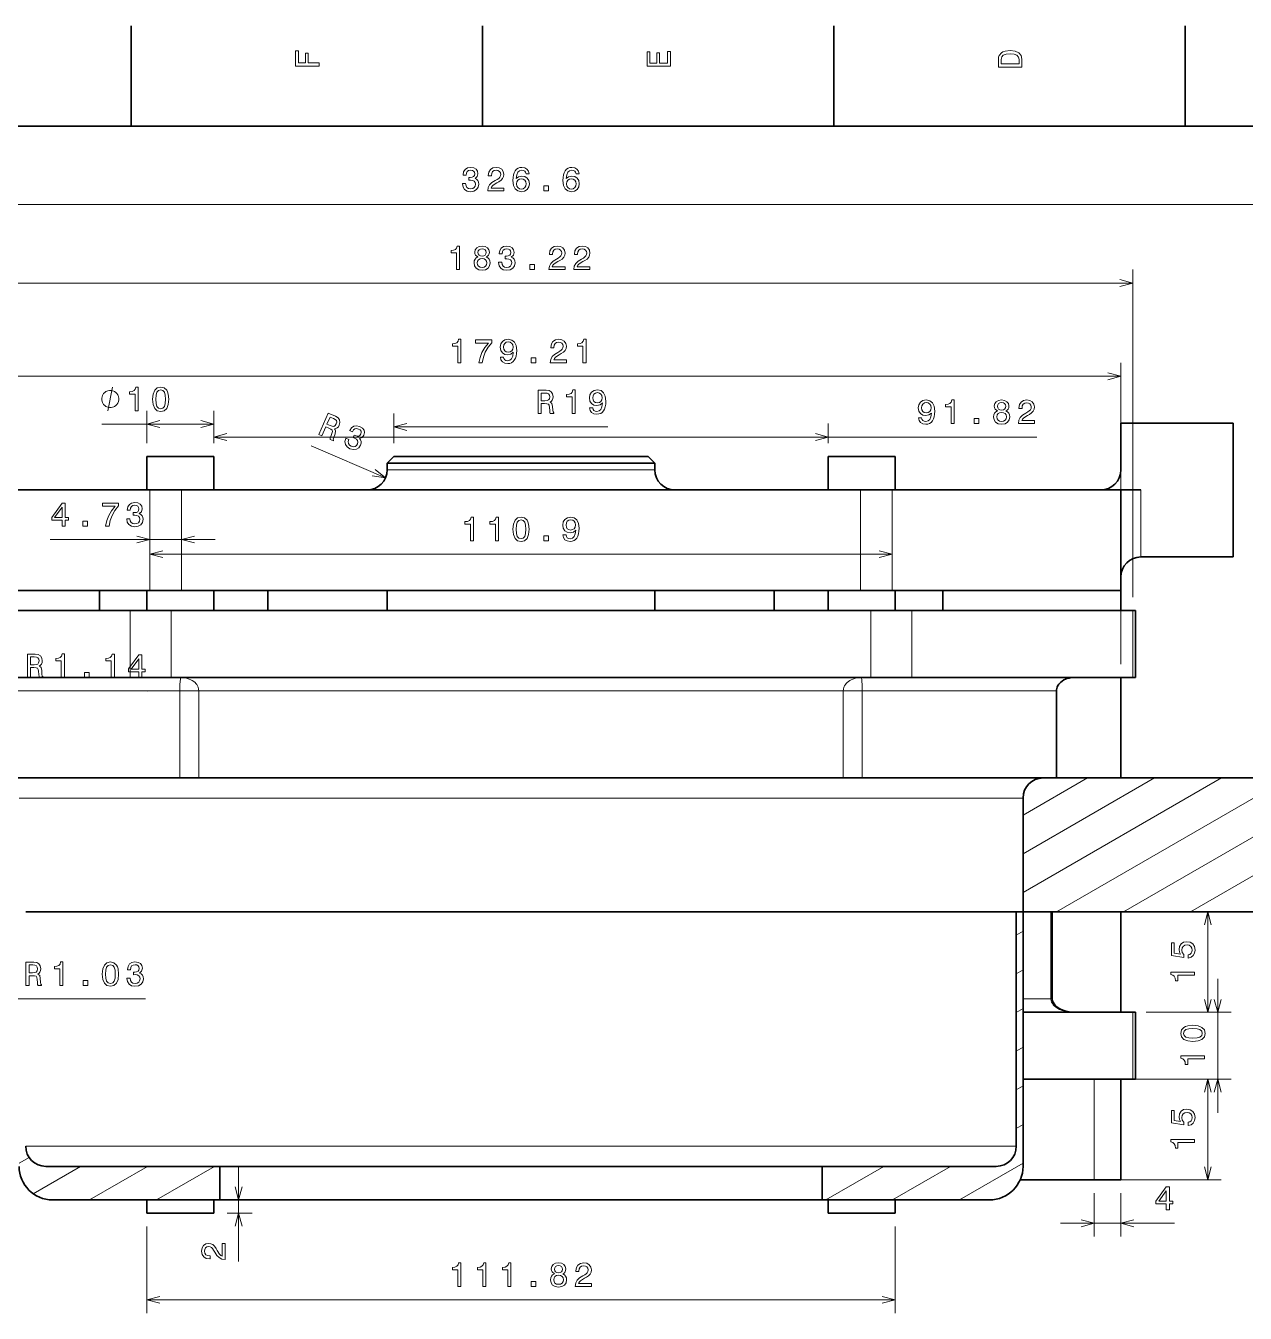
# Model space of a CAD drawing. Extents: x 0 to 841, y 0 to 594.
# Drawn here: x 509.8 to 692, y 396.7 to 589 of the extents above; entities that cross this region are included whole.
import ezdxf

# ---------------------------------------------------------------- set-up
doc = ezdxf.new("R2010")
doc.units = 0

msp = doc.modelspace()

# ---------------------------------------------------------------- linework, layer by layer
at = {"color": 7, "lineweight": 35, "ltscale": 0.375}
for p, q in [((525.5, 574), (525.5, 589)), ((578, 574), (578, 589)), ((630.5, 574), (630.5, 589)), ((683, 574), (683, 589)), ((673.37, 491.68), (673.37, 476.68)), ((673.37, 456.68), (673.37, 441.68)), ((673.37, 431.68), (673.37, 416.68))]:
    msp.add_line(p, q, dxfattribs=at)
at = {"color": 7, "lineweight": 35}
for p, q in [((821, 574), (20, 574)), ((603.76, 523.68), (563.76, 523.68)), ((602.76, 524.68), (564.76, 524.68)), ((494.15, 519.68), (528.31, 519.68)), ((634.47, 519.68), (533.04, 519.68)), ((673.37, 519.68), (639.21, 519.68)), ((494.15, 504.68), (528.31, 504.68)), ((634.47, 504.68), (533.04, 504.68)), ((673.37, 504.68), (639.21, 504.68)), ((525.37, 501.68), (492.36, 501.68)), ((636.03, 501.68), (531.49, 501.68)), ((642.15, 501.68), (675.16, 501.68)), ((525.37, 491.68), (492.36, 491.68)), ((636.03, 491.68), (531.49, 491.68)), ((642.15, 491.68), (675.16, 491.68)), ((661.76, 476.68), (505.76, 476.68)), ((661.76, 476.68), (725.39, 476.68)), ((509.76, 456.68), (657.76, 456.68)), ((657.76, 456.68), (657.76, 421.68)), ((658.76, 456.68), (725.39, 456.68)), ((658.76, 456.68), (658.76, 418.68)), ((538.76, 418.68), (512.76, 418.68)), ((628.76, 418.68), (538.76, 418.68)), ((654.76, 418.68), (628.76, 418.68)), ((538.76, 413.68), (513.76, 413.68)), ((538.76, 413.68), (628.76, 413.68)), ((653.76, 413.68), (628.76, 413.68))]:
    msp.add_line(p, q, dxfattribs=at)
at = {"color": 7, "lineweight": 13}
for p, q in [((420.46, 562.33), (747.06, 562.33)), ((675.16, 503.68), (675.16, 552.58)), ((491.94, 550.58), (675.16, 550.58)), ((673.37, 493.68), (673.37, 538.66)), ((494.15, 536.66), (673.37, 536.66)), ((564.76, 529.09), (596.74, 529.09)), ((537.85, 527.59), (660.82, 527.59)), ((603.76, 522.68), (563.76, 522.68)), ((513.4, 512.28), (538.04, 512.28)), ((528.31, 510.1), (639.21, 510.1)), ((503.46, 489.68), (527.88, 489.65)), ((532.78, 489.68), (504.6, 489.68)), ((631.91, 489.68), (535.61, 489.68)), ((634.74, 489.68), (663.76, 489.68)), ((658.76, 459.56), (688.4, 476.68)), ((658.76, 465.34), (678.4, 476.68)), ((663.76, 456.68), (698.4, 476.68)), ((673.76, 456.68), (708.4, 476.68)), ((683.76, 456.68), (718.4, 476.68)), ((658.76, 473.68), (508.76, 473.68)), ((687.86, 426.68), (687.86, 446.68)), ((509.76, 421.68), (657.76, 421.68)), ((527.85, 398.75), (639.67, 398.75))]:
    msp.add_line(p, q, dxfattribs=at)
at = {"color": 7, "lineweight": 13, "ltscale": 0.120837}
for p, q in [((527.85, 526.68), (527.85, 531.51)), ((537.85, 526.68), (537.85, 531.51))]:
    msp.add_line(p, q, dxfattribs=at)
at = {"color": 7, "lineweight": 13, "ltscale": 0.110446}
msp.add_line((564.76, 526.68), (564.76, 531.09), dxfattribs=at)
at = {"color": 7, "lineweight": 13, "ltscale": 0.418539}
msp.add_line((521.11, 529.51), (537.85, 529.51), dxfattribs=at)
at = {"color": 7, "lineweight": 13, "ltscale": 0.072989}
for p, q in [((537.85, 526.68), (537.85, 529.59)), ((629.67, 526.68), (629.67, 529.59))]:
    msp.add_line(p, q, dxfattribs=at)
at = {"color": 7, "lineweight": 35, "ltscale": 0.420053}
msp.add_line((690.17, 529.68), (673.37, 529.68), dxfattribs=at)
at = {"color": 7, "lineweight": 35, "ltscale": 0.175}
msp.add_line((673.37, 522.68), (673.37, 529.68), dxfattribs=at)
at = {"color": 7, "lineweight": 35, "ltscale": 0.499999}
msp.add_line((690.17, 509.68), (690.17, 529.68), dxfattribs=at)
at = {"color": 7, "lineweight": 13, "ltscale": 0.301801}
msp.add_line((563.52, 521.49), (552.42, 526.25), dxfattribs=at)
at = {"color": 7, "lineweight": 35, "ltscale": 0.125}
for p, q in [((527.85, 519.68), (527.85, 524.68)), ((537.85, 519.68), (537.85, 524.68)), ((629.67, 519.68), (629.67, 524.68)), ((639.67, 519.68), (639.67, 524.68)), ((538.76, 413.68), (538.76, 418.68)), ((628.76, 413.68), (628.76, 418.68))]:
    msp.add_line(p, q, dxfattribs=at)
at = {"color": 7, "lineweight": 35, "ltscale": 0.25}
for p, q in [((537.85, 524.68), (527.85, 524.68)), ((639.67, 524.68), (629.67, 524.68)), ((675.58, 501.68), (675.58, 491.68)), ((675.58, 431.68), (675.58, 441.68)), ((537.85, 411.68), (527.85, 411.68)), ((639.67, 411.68), (629.67, 411.68))]:
    msp.add_line(p, q, dxfattribs=at)
at = {"color": 7, "lineweight": 35, "ltscale": 0.035355}
for p, q in [((564.76, 524.68), (563.76, 523.68)), ((602.76, 524.68), (603.76, 523.68))]:
    msp.add_line(p, q, dxfattribs=at)
at = {"color": 7, "lineweight": 35, "ltscale": 0.025}
for p, q in [((563.76, 523.68), (563.76, 522.68)), ((603.76, 523.68), (603.76, 522.68)), ((657.76, 456.68), (658.76, 456.68))]:
    msp.add_line(p, q, dxfattribs=at)
at = {"color": 7, "lineweight": 35, "ltscale": 0.118333}
for p, q in [((533.04, 519.68), (528.31, 519.68)), ((639.21, 519.68), (634.47, 519.68)), ((533.04, 504.68), (528.31, 504.68)), ((639.21, 504.68), (634.47, 504.68))]:
    msp.add_line(p, q, dxfattribs=at)
at = {"color": 7, "lineweight": 13, "ltscale": 0.374999}
for p, q in [((528.31, 519.68), (528.31, 504.68)), ((533.04, 519.68), (533.04, 504.68)), ((634.47, 519.68), (634.47, 504.68)), ((639.21, 519.68), (639.21, 504.68))]:
    msp.add_line(p, q, dxfattribs=at)
at = {"color": 7, "lineweight": 35, "ltscale": 0.374999}
msp.add_line((673.37, 504.68), (673.37, 519.68), dxfattribs=at)
at = {"color": 7, "lineweight": 35, "ltscale": 0.075}
for p, q in [((676.37, 519.68), (673.37, 519.68)), ((520.76, 504.68), (520.76, 501.68)), ((527.85, 501.68), (527.85, 504.68)), ((537.85, 501.68), (537.85, 504.68)), ((545.94, 504.68), (545.94, 501.68)), ((563.76, 504.68), (563.76, 501.68)), ((603.76, 504.68), (603.76, 501.68)), ((621.58, 504.68), (621.58, 501.68)), ((629.67, 501.68), (629.67, 504.68)), ((639.67, 501.68), (639.67, 504.68)), ((646.76, 504.68), (646.76, 501.68)), ((673.37, 504.68), (673.37, 501.68))]:
    msp.add_line(p, q, dxfattribs=at)
at = {"color": 7, "lineweight": 13, "ltscale": 0.249999}
msp.add_line((676.37, 509.68), (676.37, 519.68), dxfattribs=at)
at = {"color": 7, "lineweight": 35, "ltscale": 0.345053}
msp.add_line((690.17, 509.68), (676.37, 509.68), dxfattribs=at)
at = {"color": 7, "lineweight": 35, "ltscale": 0.152977}
for p, q in [((531.49, 501.68), (525.37, 501.68)), ((642.15, 501.68), (636.03, 501.68)), ((531.49, 491.68), (525.37, 491.68)), ((642.15, 491.68), (636.03, 491.68))]:
    msp.add_line(p, q, dxfattribs=at)
at = {"color": 7, "lineweight": 13, "ltscale": 0.25}
for p, q in [((525.37, 501.68), (525.37, 491.68)), ((531.49, 501.68), (531.49, 491.68)), ((636.03, 491.68), (636.03, 501.68)), ((642.15, 491.68), (642.15, 501.68)), ((675.16, 501.68), (675.16, 491.68)), ((675.16, 431.68), (675.16, 441.68))]:
    msp.add_line(p, q, dxfattribs=at)
at = {"color": 7, "lineweight": 35, "ltscale": 0.010509}
for p, q in [((675.58, 501.68), (675.16, 501.68)), ((675.58, 491.68), (675.16, 491.68)), ((675.58, 441.68), (675.16, 441.68)), ((675.58, 431.68), (675.16, 431.68))]:
    msp.add_line(p, q, dxfattribs=at)
at = {"color": 7, "lineweight": 13, "ltscale": 0.070775}
for p, q in [((532.78, 489.68), (535.61, 489.68)), ((631.91, 489.68), (634.74, 489.68))]:
    msp.add_line(p, q, dxfattribs=at)
at = {"color": 7, "lineweight": 13, "ltscale": 0.325}
for p, q in [((532.78, 489.68), (532.78, 476.68)), ((535.61, 489.68), (535.61, 476.68)), ((631.91, 476.68), (631.91, 489.68)), ((634.74, 476.68), (634.74, 489.68)), ((662.92, 443.68), (662.92, 456.68))]:
    msp.add_line(p, q, dxfattribs=at)
at = {"color": 7, "lineweight": 35, "ltscale": 0.325}
for p, q in [((663.76, 476.68), (663.76, 489.68)), ((663.13, 443.68), (663.13, 456.68))]:
    msp.add_line(p, q, dxfattribs=at)
at = {"color": 7, "lineweight": 35, "ltscale": 0.066162}
msp.add_line((528.8, 476.68), (526.16, 476.68), dxfattribs=at)
at = {"color": 7, "lineweight": 35, "ltscale": 0.142258}
msp.add_line((549.8, 476.68), (544.11, 476.68), dxfattribs=at)
at = {"color": 7, "lineweight": 35, "ltscale": 0.144252}
msp.add_line((620.58, 476.68), (614.81, 476.68), dxfattribs=at)
at = {"color": 7, "lineweight": 13, "ltscale": 0.278312}
msp.add_line((658.76, 471.11), (668.4, 476.68), dxfattribs=at)
at = {"color": 7, "lineweight": 35, "ltscale": 0.425}
msp.add_line((658.76, 456.68), (658.76, 473.68), dxfattribs=at)
at = {"color": 7, "lineweight": 13, "ltscale": 0.375}
for p, q in [((686.37, 441.68), (686.37, 456.68)), ((669.37, 431.68), (669.37, 416.68)), ((686.37, 416.68), (686.37, 431.68))]:
    msp.add_line(p, q, dxfattribs=at)
at = {"color": 7, "lineweight": 13, "ltscale": 0.028868}
for p, q in [((657.76, 453.21), (658.76, 453.79)), ((657.76, 447.44), (658.76, 448.01)), ((657.76, 441.66), (658.76, 442.24)), ((657.76, 435.89), (658.76, 436.47))]:
    msp.add_line(p, q, dxfattribs=at)
at = {"color": 8, "lineweight": 13}
msp.add_line((503.36, 443.68), (527.67, 443.68), dxfattribs=at)
at = {"color": 7, "lineweight": 13, "ltscale": 0.103926}
msp.add_line((658.76, 443.68), (662.92, 443.68), dxfattribs=at)
at = {"color": 7, "lineweight": 13, "ltscale": 0.005255}
msp.add_line((663.13, 443.68), (662.92, 443.68), dxfattribs=at)
at = {"color": 7, "lineweight": 35, "ltscale": 0.410014}
msp.add_line((658.76, 441.68), (675.16, 441.68), dxfattribs=at)
at = {"color": 7, "lineweight": 13, "ltscale": 0.280164}
msp.add_line((677.16, 441.68), (688.37, 441.68), dxfattribs=at)
at = {"color": 7, "lineweight": 13, "ltscale": 0.317403}
msp.add_line((677.16, 441.68), (689.86, 441.68), dxfattribs=at)
at = {"color": 7, "lineweight": 13, "ltscale": 0.028867}
for p, q in [((657.76, 430.12), (658.76, 430.69)), ((657.76, 424.34), (658.76, 424.92))]:
    msp.add_line(p, q, dxfattribs=at)
at = {"color": 7, "lineweight": 35, "ltscale": 0.265181}
msp.add_line((669.37, 431.68), (658.76, 431.68), dxfattribs=at)
at = {"color": 7, "lineweight": 35, "ltscale": 0.1}
for p, q in [((673.37, 431.68), (669.37, 431.68)), ((669.37, 416.68), (673.37, 416.68))]:
    msp.add_line(p, q, dxfattribs=at)
at = {"color": 7, "lineweight": 13, "ltscale": 0.462236}
msp.add_line((671.37, 431.68), (689.86, 431.68), dxfattribs=at)
at = {"color": 7, "lineweight": 13, "ltscale": 0.424997}
for p, q in [((671.37, 431.68), (688.37, 431.68)), ((671.37, 416.68), (688.37, 416.68))]:
    msp.add_line(p, q, dxfattribs=at)
at = {"color": 7, "lineweight": 35, "ltscale": 0.044833}
msp.add_line((673.37, 431.68), (675.16, 431.68), dxfattribs=at)
at = {"color": 7, "lineweight": 13, "ltscale": 0.043354}
msp.add_line((508.76, 419.15), (510.26, 420.01), dxfattribs=at)
at = {"color": 7, "lineweight": 13, "ltscale": 0.273612}
msp.add_line((649.28, 413.68), (658.76, 419.15), dxfattribs=at)
at = {"color": 7, "lineweight": 13, "ltscale": 0.20406}
msp.add_line((510.87, 414.59), (517.94, 418.68), dxfattribs=at)
at = {"color": 7, "lineweight": 13, "ltscale": 0.250001}
for p, q in [((519.28, 413.68), (527.94, 418.68)), ((529.28, 413.68), (537.94, 418.68)), ((629.28, 413.68), (637.94, 418.68)), ((639.28, 413.68), (647.94, 418.68))]:
    msp.add_line(p, q, dxfattribs=at)
at = {"color": 7, "lineweight": 13, "ltscale": 0.354726}
msp.add_line((541.57, 404.49), (541.57, 418.68), dxfattribs=at)
at = {"color": 7, "lineweight": 35, "ltscale": 0.275616}
msp.add_line((669.37, 416.68), (658.34, 416.68), dxfattribs=at)
at = {"color": 7, "lineweight": 35, "ltscale": 0.049998}
for p, q in [((527.85, 411.68), (527.85, 413.68)), ((537.85, 411.68), (537.85, 413.68)), ((629.67, 411.68), (629.67, 413.68)), ((639.67, 411.68), (639.67, 413.68))]:
    msp.add_line(p, q, dxfattribs=at)
at = {"color": 7, "lineweight": 13, "ltscale": 0.162089}
for p, q in [((669.37, 414.68), (669.37, 408.19)), ((673.37, 414.68), (673.37, 408.19))]:
    msp.add_line(p, q, dxfattribs=at)
at = {"color": 7, "lineweight": 13, "ltscale": 0.092934}
msp.add_line((539.85, 411.68), (543.57, 411.68), dxfattribs=at)
at = {"color": 7, "lineweight": 13, "ltscale": 0.323232}
for p, q in [((527.85, 409.68), (527.85, 396.75)), ((639.67, 409.68), (639.67, 396.75))]:
    msp.add_line(p, q, dxfattribs=at)
at = {"color": 7, "lineweight": 13, "ltscale": 0.4259}
msp.add_line((664.37, 410.19), (681.4, 410.19), dxfattribs=at)
at = {"color": 7, "lineweight": 13}
for points in [[(553.58, 582.97), (553.58, 583.44), (551.97, 583.44), (551.97, 584.91), (551.56, 584.91), (551.56, 583.44), (550.51, 583.44), (550.51, 585.25), (550.08, 585.25), (550.08, 582.97)], [(606.08, 582.94), (606.08, 585.16), (605.66, 585.16), (605.66, 583.4), (604.47, 583.4), (604.47, 584.97), (604.06, 584.97), (604.06, 583.4), (603.01, 583.4), (603.01, 585.12), (602.58, 585.12), (602.58, 582.94)], [(655.08, 583.99), (655.08, 582.83), (658.58, 582.83), (658.58, 583.99), (658.47, 584.54), (658.13, 584.95), (657.58, 585.21), (656.83, 585.3), (656.07, 585.22), (655.76, 585.11), (655.52, 584.97), (655.19, 584.56), (655.11, 584.3)], [(655.5, 583.96), (655.58, 584.34), (655.81, 584.61), (656.22, 584.76), (656.83, 584.81), (657.42, 584.76), (657.84, 584.6), (658.08, 584.33), (658.16, 583.96), (658.16, 583.3), (655.5, 583.3)], [(575.02, 565.43), (575.02, 565.39), (575.1, 564.91), (575.33, 564.54), (575.71, 564.31), (576.2, 564.22), (576.73, 564.31), (577.12, 564.53), (577.37, 564.89), (577.46, 565.34), (577.42, 565.64), (577.31, 565.88), (577.13, 566.07), (576.89, 566.2), (577.22, 566.47), (577.33, 566.91), (577.26, 567.3), (577.04, 567.6), (576.69, 567.79), (576.2, 567.85), (575.75, 567.77), (575.4, 567.55), (575.17, 567.2), (575.1, 566.73), (575.1, 566.69), (575.55, 566.69), (575.59, 567.01), (575.72, 567.25), (575.93, 567.39), (576.23, 567.44), (576.49, 567.4), (576.68, 567.29), (576.8, 567.12), (576.84, 566.89), (576.8, 566.64), (576.68, 566.47), (576.46, 566.37), (576.18, 566.34), (575.98, 566.35), (575.98, 565.95), (576.23, 565.96), (576.54, 565.91), (576.78, 565.79), (576.92, 565.6), (576.97, 565.34), (576.92, 565.05), (576.77, 564.83), (576.54, 564.69), (576.23, 564.65), (575.91, 564.7), (575.68, 564.85), (575.54, 565.09), (575.48, 565.43)], [(578.79, 564.33), (581.2, 564.33), (581.2, 564.76), (579.3, 564.76), (579.4, 565), (579.58, 565.19), (580.14, 565.55), (580.44, 565.7), (580.77, 565.92), (581.01, 566.17), (581.15, 566.47), (581.2, 566.81), (581.11, 567.23), (580.88, 567.56), (580.51, 567.78), (580.04, 567.85), (579.56, 567.77), (579.19, 567.53), (578.95, 567.15), (578.87, 566.65), (578.87, 566.58), (579.33, 566.58), (579.33, 566.62), (579.38, 566.96), (579.51, 567.22), (579.73, 567.38), (580.02, 567.43), (580.31, 567.38), (580.53, 567.26), (580.67, 567.06), (580.72, 566.81), (580.68, 566.58), (580.59, 566.38), (580.43, 566.21), (580.2, 566.06), (579.91, 565.9), (579.41, 565.59), (579.07, 565.25), (578.86, 564.85), (578.79, 564.34)], [(584.97, 566.88), (584.87, 567.29), (584.65, 567.59), (584.31, 567.79), (583.87, 567.85), (583.57, 567.82), (583.31, 567.72), (583.08, 567.56), (582.89, 567.34), (582.74, 567.06), (582.63, 566.73), (582.56, 566.33), (582.54, 565.88), (582.62, 565.16), (582.87, 564.64), (583.27, 564.33), (583.81, 564.22), (584.3, 564.32), (584.67, 564.55), (584.91, 564.93), (585, 565.4), (584.91, 565.88), (584.68, 566.25), (584.32, 566.48), (583.88, 566.56), (583.4, 566.46), (583.04, 566.17), (583.12, 566.73), (583.28, 567.12), (583.53, 567.36), (583.87, 567.44), (584.12, 567.4), (584.31, 567.3), (584.44, 567.12), (584.51, 566.88)], [(592.44, 566.88), (592.35, 567.29), (592.12, 567.59), (591.78, 567.79), (591.34, 567.85), (591.04, 567.82), (590.78, 567.72), (590.56, 567.56), (590.36, 567.34), (590.21, 567.06), (590.1, 566.73), (590.03, 566.33), (590.01, 565.88), (590.09, 565.16), (590.34, 564.64), (590.74, 564.33), (591.28, 564.22), (591.77, 564.32), (592.14, 564.55), (592.39, 564.93), (592.47, 565.4), (592.39, 565.88), (592.15, 566.25), (591.8, 566.48), (591.35, 566.56), (590.87, 566.46), (590.52, 566.17), (590.59, 566.73), (590.75, 567.12), (591, 567.36), (591.34, 567.44), (591.59, 567.4), (591.79, 567.3), (591.91, 567.12), (591.98, 566.88)], [(584.51, 565.39), (584.46, 565.08), (584.31, 564.84), (584.09, 564.67), (583.8, 564.62), (583.51, 564.67), (583.28, 564.83), (583.13, 565.07), (583.09, 565.39), (583.14, 565.7), (583.28, 565.94), (583.51, 566.09), (583.82, 566.15), (584.1, 566.09), (584.31, 565.94), (584.46, 565.71)], [(591.98, 565.39), (591.93, 565.08), (591.79, 564.84), (591.56, 564.67), (591.28, 564.62), (590.98, 564.67), (590.75, 564.83), (590.61, 565.07), (590.56, 565.39), (590.61, 565.7), (590.75, 565.94), (590.98, 566.09), (591.3, 566.15), (591.57, 566.09), (591.79, 565.94), (591.93, 565.71)], [(587.15, 564.33), (587.84, 564.33), (587.84, 565.08), (587.15, 565.08)], [(574.12, 552.58), (574.58, 552.58), (574.58, 556.1), (574.23, 556.1), (574.14, 555.8), (573.96, 555.59), (573.68, 555.47), (573.3, 555.43), (573.3, 555.07), (574.12, 555.07)], [(577.32, 554.47), (577.06, 554.32), (576.89, 554.13), (576.78, 553.88), (576.74, 553.58), (576.82, 553.13), (577.05, 552.79), (577.43, 552.56), (577.95, 552.48), (578.45, 552.56), (578.83, 552.79), (579.06, 553.13), (579.15, 553.58), (579.11, 553.88), (579, 554.13), (578.82, 554.32), (578.57, 554.47), (578.77, 554.59), (578.91, 554.75), (579, 554.96), (579.03, 555.2), (578.95, 555.56), (578.74, 555.85), (578.39, 556.03), (577.95, 556.1), (577.49, 556.03), (577.15, 555.85), (576.93, 555.56), (576.86, 555.2), (576.88, 554.96), (576.97, 554.75)], [(577.33, 555.16), (577.38, 555.38), (577.5, 555.56), (577.69, 555.66), (577.95, 555.7), (578.2, 555.66), (578.39, 555.56), (578.51, 555.38), (578.56, 555.16), (578.51, 554.93), (578.39, 554.76), (578.2, 554.64), (577.95, 554.61), (577.69, 554.65), (577.5, 554.76), (577.38, 554.93)], [(580.41, 553.68), (580.41, 553.64), (580.49, 553.16), (580.73, 552.8), (581.1, 552.56), (581.6, 552.48), (582.12, 552.56), (582.51, 552.79), (582.77, 553.14), (582.86, 553.59), (582.82, 553.89), (582.71, 554.13), (582.52, 554.32), (582.28, 554.46), (582.61, 554.73), (582.73, 555.16), (582.65, 555.56), (582.43, 555.85), (582.08, 556.04), (581.6, 556.1), (581.14, 556.02), (580.79, 555.8), (580.57, 555.45), (580.49, 554.98), (580.49, 554.95), (580.94, 554.95), (580.98, 555.27), (581.11, 555.5), (581.32, 555.64), (581.62, 555.69), (581.88, 555.65), (582.07, 555.55), (582.19, 555.37), (582.24, 555.14), (582.19, 554.89), (582.07, 554.73), (581.86, 554.63), (581.57, 554.6), (581.37, 554.6), (581.37, 554.2), (581.62, 554.21), (581.94, 554.17), (582.18, 554.05), (582.32, 553.85), (582.37, 553.59), (582.31, 553.3), (582.17, 553.08), (581.93, 552.95), (581.63, 552.9), (581.31, 552.95), (581.08, 553.1), (580.93, 553.35), (580.87, 553.68)], [(587.92, 552.58), (590.33, 552.58), (590.33, 553.01), (588.43, 553.01), (588.53, 553.25), (588.71, 553.45), (589.27, 553.81), (589.57, 553.96), (589.9, 554.17), (590.14, 554.43), (590.28, 554.72), (590.33, 555.06), (590.24, 555.48), (590.01, 555.82), (589.64, 556.03), (589.17, 556.1), (588.69, 556.02), (588.32, 555.78), (588.08, 555.4), (588, 554.9), (588, 554.83), (588.46, 554.83), (588.46, 554.87), (588.51, 555.22), (588.64, 555.47), (588.86, 555.63), (589.15, 555.69), (589.44, 555.64), (589.66, 555.51), (589.8, 555.31), (589.85, 555.07), (589.81, 554.83), (589.72, 554.64), (589.56, 554.47), (589.33, 554.31), (589.04, 554.15), (588.54, 553.84), (588.2, 553.51), (587.99, 553.1), (587.92, 552.59)], [(591.66, 552.58), (594.06, 552.58), (594.06, 553.01), (592.16, 553.01), (592.27, 553.25), (592.45, 553.45), (593.01, 553.81), (593.31, 553.96), (593.64, 554.17), (593.88, 554.43), (594.01, 554.72), (594.06, 555.06), (593.98, 555.48), (593.74, 555.82), (593.38, 556.03), (592.91, 556.1), (592.43, 556.02), (592.06, 555.78), (591.82, 555.4), (591.74, 554.9), (591.74, 554.83), (592.2, 554.83), (592.2, 554.87), (592.24, 555.22), (592.38, 555.47), (592.6, 555.63), (592.88, 555.69), (593.18, 555.64), (593.39, 555.51), (593.53, 555.31), (593.59, 555.07), (593.55, 554.83), (593.45, 554.64), (593.29, 554.47), (593.07, 554.31), (592.77, 554.15), (592.28, 553.84), (591.93, 553.51), (591.72, 553.1), (591.66, 552.59)], [(577.22, 553.59), (577.27, 553.86), (577.42, 554.06), (577.64, 554.19), (577.95, 554.24), (578.24, 554.19), (578.47, 554.06), (578.62, 553.86), (578.67, 553.59), (578.62, 553.31), (578.47, 553.09), (578.24, 552.95), (577.95, 552.9), (577.64, 552.95), (577.42, 553.09), (577.27, 553.31)], [(585.07, 552.58), (585.77, 552.58), (585.77, 553.33), (585.07, 553.33)], [(574.33, 538.66), (574.79, 538.66), (574.79, 542.18), (574.44, 542.18), (574.35, 541.88), (574.17, 541.67), (573.89, 541.55), (573.51, 541.51), (573.51, 541.15), (574.33, 541.15)], [(580.68, 539.53), (580.76, 539.13), (580.97, 538.82), (581.32, 538.63), (581.77, 538.56), (582.07, 538.59), (582.34, 538.68), (582.56, 538.84), (582.75, 539.06), (582.91, 539.34), (583.02, 539.68), (583.08, 540.08), (583.11, 540.53), (583.02, 541.24), (582.77, 541.76), (582.38, 542.07), (581.84, 542.18), (581.35, 542.09), (580.97, 541.85), (580.73, 541.48), (580.65, 541.01), (580.73, 540.52), (580.97, 540.16), (581.32, 539.92), (581.77, 539.85), (582.24, 539.94), (582.6, 540.24), (582.52, 539.68), (582.36, 539.28), (582.11, 539.04), (581.78, 538.97), (581.51, 539), (581.32, 539.11), (581.2, 539.29), (581.15, 539.53)], [(588.13, 538.66), (590.54, 538.66), (590.54, 539.09), (588.64, 539.09), (588.74, 539.33), (588.92, 539.53), (589.48, 539.88), (589.78, 540.04), (590.11, 540.25), (590.35, 540.5), (590.49, 540.8), (590.54, 541.14), (590.45, 541.56), (590.22, 541.9), (589.85, 542.11), (589.38, 542.18), (588.9, 542.1), (588.53, 541.86), (588.29, 541.48), (588.21, 540.98), (588.21, 540.91), (588.67, 540.91), (588.67, 540.95), (588.72, 541.3), (588.85, 541.55), (589.07, 541.71), (589.36, 541.77), (589.65, 541.71), (589.87, 541.59), (590.01, 541.39), (590.06, 541.14), (590.02, 540.91), (589.93, 540.72), (589.77, 540.54), (589.54, 540.39), (589.25, 540.23), (588.75, 539.92), (588.41, 539.59), (588.2, 539.18), (588.13, 538.67)], [(593.01, 538.66), (593.47, 538.66), (593.47, 542.18), (593.12, 542.18), (593.03, 541.88), (592.85, 541.67), (592.57, 541.55), (592.19, 541.51), (592.19, 541.15), (593.01, 541.15)], [(577.45, 538.66), (577.96, 538.66), (578.13, 539.49), (578.42, 540.27), (578.84, 540.99), (579.38, 541.66), (579.38, 542.08), (576.98, 542.08), (576.98, 541.62), (578.89, 541.62), (578.34, 540.94), (577.92, 540.23), (577.63, 539.48)], [(581.14, 541.01), (581.19, 541.33), (581.33, 541.57), (581.55, 541.73), (581.84, 541.79), (582.14, 541.73), (582.37, 541.57), (582.51, 541.33), (582.56, 541.02), (582.51, 540.7), (582.37, 540.46), (582.13, 540.32), (581.83, 540.27), (581.55, 540.32), (581.33, 540.46), (581.19, 540.7)], [(585.28, 538.66), (585.98, 538.66), (585.98, 539.41), (585.28, 539.41)], [(523.67, 533.26), (523.67, 533.38), (523.62, 533.61), (523.56, 533.78), (523.5, 533.9), (523.38, 534.08), (523.21, 534.25), (523.03, 534.37), (522.92, 534.43), (522.74, 534.48), (522.51, 534.54), (522.39, 534.54), (522.27, 534.54), (522.04, 534.48), (521.87, 534.43), (521.75, 534.37), (521.57, 534.25), (521.4, 534.08), (521.28, 533.9), (521.22, 533.78), (521.17, 533.61), (521.11, 533.38), (521.11, 533.26), (521.11, 533.14), (521.17, 532.91), (521.22, 532.73), (521.28, 532.62), (521.4, 532.44), (521.57, 532.27), (521.75, 532.15), (521.87, 532.09), (522.04, 532.03), (522.27, 531.98), (522.39, 531.98), (522.51, 531.98), (522.74, 532.03), (522.92, 532.09), (523.03, 532.15), (523.21, 532.27), (523.38, 532.44), (523.5, 532.62), (523.56, 532.73), (523.62, 532.91), (523.67, 533.14)], [(526.1, 531.51), (526.56, 531.51), (526.56, 535.03), (526.22, 535.03), (526.13, 534.73), (525.94, 534.52), (525.67, 534.4), (525.28, 534.36), (525.28, 534), (526.1, 534)], [(528.71, 533.22), (528.79, 532.43), (529.03, 531.86), (529.4, 531.52), (529.93, 531.41), (530.45, 531.52), (530.83, 531.86), (531.06, 532.43), (531.14, 533.22), (531.06, 534.01), (530.96, 534.32), (530.83, 534.57), (530.45, 534.92), (529.93, 535.03), (529.4, 534.92), (529.03, 534.57), (528.79, 534.01)], [(529.2, 533.22), (529.24, 533.83), (529.36, 534.27), (529.59, 534.52), (529.93, 534.62), (530.26, 534.52), (530.49, 534.27), (530.61, 533.83), (530.65, 533.22), (530.61, 532.6), (530.49, 532.16), (530.26, 531.91), (529.93, 531.82), (529.59, 531.91), (529.36, 532.16), (529.24, 532.6)], [(586.32, 531.09), (586.79, 531.09), (586.79, 532.57), (587.27, 532.57), (587.62, 532.56), (587.84, 532.48), (587.97, 532.32), (588.02, 532.02), (588.04, 531.57), (588.07, 531.27), (588.13, 531.09), (588.66, 531.09), (588.66, 531.19), (588.55, 531.33), (588.5, 531.59), (588.47, 532.16), (588.38, 532.58), (588.27, 532.71), (588.09, 532.8), (588.29, 532.93), (588.43, 533.11), (588.52, 533.33), (588.55, 533.59), (588.48, 534.02), (588.28, 534.34), (587.95, 534.53), (587.49, 534.59), (586.32, 534.59)], [(591.39, 531.09), (591.85, 531.09), (591.85, 534.62), (591.51, 534.62), (591.42, 534.31), (591.23, 534.1), (590.96, 533.98), (590.57, 533.94), (590.57, 533.58), (591.39, 533.58)], [(594.01, 531.96), (594.08, 531.56), (594.3, 531.25), (594.64, 531.06), (595.1, 530.99), (595.39, 531.03), (595.66, 531.12), (595.89, 531.27), (596.08, 531.5), (596.23, 531.77), (596.34, 532.12), (596.41, 532.51), (596.43, 532.96), (596.35, 533.68), (596.1, 534.19), (595.71, 534.51), (595.17, 534.62), (594.67, 534.53), (594.3, 534.29), (594.06, 533.91), (593.98, 533.44), (594.06, 532.96), (594.29, 532.59), (594.65, 532.36), (595.1, 532.28), (595.57, 532.38), (595.93, 532.67), (595.85, 532.11), (595.69, 531.71), (595.44, 531.48), (595.1, 531.4), (594.84, 531.44), (594.65, 531.55), (594.52, 531.72), (594.47, 531.96)], [(587.36, 534.16), (587.67, 534.13), (587.88, 534.04), (588.02, 533.86), (588.07, 533.58), (588.02, 533.29), (587.88, 533.12), (587.65, 533.02), (587.33, 533), (586.79, 533), (586.79, 534.16)], [(594.47, 533.45), (594.52, 533.76), (594.66, 534.01), (594.88, 534.16), (595.17, 534.22), (595.46, 534.16), (595.69, 534.01), (595.83, 533.77), (595.89, 533.45), (595.83, 533.14), (595.69, 532.9), (595.46, 532.75), (595.15, 532.7), (594.87, 532.75), (594.66, 532.9), (594.52, 533.13)], [(643.14, 530.46), (643.22, 530.06), (643.44, 529.76), (643.78, 529.56), (644.23, 529.49), (644.53, 529.53), (644.8, 529.62), (645.03, 529.78), (645.22, 530), (645.37, 530.28), (645.48, 530.62), (645.55, 531.01), (645.57, 531.47), (645.48, 532.18), (645.24, 532.7), (644.84, 533.01), (644.3, 533.12), (643.81, 533.03), (643.44, 532.79), (643.2, 532.41), (643.11, 531.94), (643.2, 531.46), (643.43, 531.09), (643.79, 530.86), (644.23, 530.78), (644.71, 530.88), (645.07, 531.17), (644.99, 530.61), (644.82, 530.22), (644.58, 529.98), (644.24, 529.9), (643.98, 529.94), (643.79, 530.05), (643.66, 530.23), (643.61, 530.46)], [(643.6, 531.95), (643.65, 532.26), (643.8, 532.51), (644.02, 532.67), (644.3, 532.72), (644.6, 532.67), (644.83, 532.51), (644.97, 532.27), (645.03, 531.95), (644.97, 531.64), (644.83, 531.4), (644.6, 531.25), (644.29, 531.2), (644.01, 531.25), (643.8, 531.4), (643.65, 531.63)], [(648, 529.59), (648.46, 529.59), (648.46, 533.12), (648.12, 533.12), (648.03, 532.81), (647.84, 532.61), (647.57, 532.48), (647.18, 532.44), (647.18, 532.09), (648, 532.09)], [(654.94, 531.48), (654.68, 531.34), (654.5, 531.14), (654.39, 530.9), (654.36, 530.6), (654.44, 530.15), (654.67, 529.8), (655.05, 529.58), (655.56, 529.49), (656.07, 529.58), (656.45, 529.8), (656.68, 530.15), (656.77, 530.6), (656.73, 530.9), (656.62, 531.14), (656.44, 531.34), (656.19, 531.48), (656.39, 531.6), (656.53, 531.77), (656.62, 531.97), (656.65, 532.22), (656.57, 532.58), (656.36, 532.86), (656.01, 533.05), (655.56, 533.12), (655.11, 533.05), (654.77, 532.86), (654.55, 532.58), (654.47, 532.22), (654.5, 531.97), (654.58, 531.77)], [(654.95, 532.18), (654.99, 532.4), (655.11, 532.57), (655.31, 532.68), (655.56, 532.72), (655.82, 532.68), (656.01, 532.57), (656.13, 532.4), (656.17, 532.18), (656.13, 531.95), (656.01, 531.77), (655.82, 531.66), (655.56, 531.62), (655.31, 531.66), (655.11, 531.77), (654.99, 531.95)], [(658.07, 529.59), (660.47, 529.59), (660.47, 530.03), (658.57, 530.03), (658.68, 530.27), (658.86, 530.46), (659.42, 530.82), (659.72, 530.97), (660.05, 531.19), (660.29, 531.44), (660.42, 531.74), (660.47, 532.08), (660.39, 532.5), (660.15, 532.83), (659.79, 533.04), (659.32, 533.12), (658.84, 533.03), (658.47, 532.8), (658.23, 532.42), (658.15, 531.92), (658.15, 531.85), (658.61, 531.85), (658.61, 531.89), (658.65, 532.23), (658.79, 532.48), (659.01, 532.65), (659.29, 532.7), (659.59, 532.65), (659.8, 532.52), (659.94, 532.33), (660, 532.08), (659.96, 531.85), (659.86, 531.65), (659.7, 531.48), (659.48, 531.33), (659.18, 531.17), (658.69, 530.86), (658.34, 530.52), (658.13, 530.12), (658.07, 529.61)], [(553.57, 527.94), (554, 527.75), (554.59, 529.11), (555.03, 528.92), (555.35, 528.77), (555.52, 528.61), (555.57, 528.41), (555.5, 528.12), (555.34, 527.69), (555.25, 527.41), (555.24, 527.22), (555.72, 527.01), (555.76, 527.1), (555.71, 527.28), (555.78, 527.53), (555.97, 528.07), (556.05, 528.49), (556, 528.65), (555.87, 528.81), (556.1, 528.85), (556.3, 528.95), (556.47, 529.12), (556.61, 529.36), (556.71, 529.77), (556.65, 530.14), (556.42, 530.45), (556.03, 530.69), (554.95, 531.15)], [(654.84, 530.61), (654.89, 530.88), (655.03, 531.08), (655.26, 531.21), (655.56, 531.25), (655.86, 531.21), (656.09, 531.08), (656.23, 530.88), (656.28, 530.61), (656.23, 530.32), (656.09, 530.1), (655.86, 529.96), (655.56, 529.92), (655.26, 529.96), (655.03, 530.1), (654.89, 530.32)], [(555.74, 530.35), (556.01, 530.2), (556.17, 530.03), (556.23, 529.81), (556.16, 529.54), (556, 529.29), (555.8, 529.18), (555.55, 529.19), (555.25, 529.29), (554.76, 529.5), (555.22, 530.57)], [(557.58, 527.41), (557.57, 527.38), (557.45, 526.9), (557.53, 526.48), (557.78, 526.12), (558.2, 525.84), (558.71, 525.71), (559.16, 525.76), (559.53, 525.99), (559.8, 526.37), (559.88, 526.66), (559.87, 526.92), (559.78, 527.17), (559.61, 527.39), (560.02, 527.51), (560.29, 527.86), (560.38, 528.25), (560.3, 528.61), (560.05, 528.92), (559.63, 529.17), (559.18, 529.28), (558.77, 529.21), (558.42, 528.98), (558.17, 528.58), (558.15, 528.54), (558.57, 528.37), (558.73, 528.65), (558.94, 528.81), (559.19, 528.85), (559.49, 528.78), (559.71, 528.64), (559.85, 528.47), (559.89, 528.27), (559.84, 528.04), (559.7, 527.83), (559.52, 527.72), (559.29, 527.71), (559.01, 527.8), (558.83, 527.88), (558.67, 527.51), (558.9, 527.43), (559.18, 527.26), (559.35, 527.05), (559.4, 526.82), (559.35, 526.56), (559.18, 526.31), (558.96, 526.17), (558.69, 526.14), (558.39, 526.22), (558.12, 526.39), (557.97, 526.62), (557.93, 526.9), (558.01, 527.23)], [(651.48, 529.59), (652.18, 529.59), (652.18, 530.35), (651.48, 530.35)], [(515.19, 514.28), (515.65, 514.28), (515.65, 515.15), (516.15, 515.15), (516.15, 515.55), (515.65, 515.55), (515.65, 517.71), (515.19, 517.71), (513.66, 515.59), (513.66, 515.15), (515.19, 515.15)], [(521.69, 514.28), (522.2, 514.28), (522.36, 515.12), (522.66, 515.89), (523.07, 516.61), (523.61, 517.29), (523.61, 517.71), (521.21, 517.71), (521.21, 517.25), (523.12, 517.25), (522.57, 516.57), (522.15, 515.86), (521.86, 515.1)], [(524.85, 515.38), (524.85, 515.35), (524.93, 514.86), (525.17, 514.5), (525.54, 514.27), (526.04, 514.18), (526.56, 514.27), (526.96, 514.49), (527.21, 514.84), (527.3, 515.3), (527.26, 515.59), (527.15, 515.84), (526.97, 516.02), (526.72, 516.16), (527.05, 516.43), (527.17, 516.87), (527.09, 517.26), (526.88, 517.56), (526.52, 517.74), (526.04, 517.81), (525.58, 517.73), (525.24, 517.51), (525.01, 517.15), (524.93, 516.68), (524.93, 516.65), (525.38, 516.65), (525.42, 516.97), (525.55, 517.2), (525.77, 517.34), (526.06, 517.39), (526.33, 517.35), (526.52, 517.25), (526.63, 517.08), (526.68, 516.85), (526.63, 516.6), (526.51, 516.43), (526.3, 516.33), (526.01, 516.3), (525.82, 516.31), (525.82, 515.91), (526.06, 515.92), (526.38, 515.87), (526.62, 515.75), (526.76, 515.55), (526.81, 515.3), (526.75, 515), (526.61, 514.79), (526.38, 514.65), (526.07, 514.61), (525.75, 514.66), (525.52, 514.81), (525.37, 515.05), (525.32, 515.38)], [(514.08, 515.55), (515.19, 517.12), (515.19, 515.55)], [(576.2, 512.1), (576.66, 512.1), (576.66, 515.62), (576.31, 515.62), (576.22, 515.31), (576.04, 515.11), (575.76, 514.99), (575.38, 514.95), (575.38, 514.59), (576.2, 514.59)], [(579.93, 512.1), (580.39, 512.1), (580.39, 515.62), (580.05, 515.62), (579.96, 515.31), (579.78, 515.11), (579.5, 514.99), (579.12, 514.95), (579.12, 514.59), (579.93, 514.59)], [(582.54, 513.81), (582.62, 513.01), (582.86, 512.45), (583.23, 512.11), (583.76, 512), (584.28, 512.11), (584.66, 512.45), (584.89, 513.01), (584.97, 513.81), (584.89, 514.59), (584.79, 514.9), (584.66, 515.16), (584.28, 515.51), (583.76, 515.62), (583.23, 515.51), (582.86, 515.16), (582.62, 514.59)], [(590.02, 512.96), (590.1, 512.56), (590.31, 512.26), (590.66, 512.07), (591.11, 512), (591.41, 512.03), (591.68, 512.12), (591.9, 512.28), (592.09, 512.5), (592.25, 512.78), (592.36, 513.12), (592.42, 513.51), (592.45, 513.97), (592.36, 514.68), (592.11, 515.2), (591.72, 515.51), (591.18, 515.62), (590.69, 515.53), (590.31, 515.29), (590.07, 514.92), (589.99, 514.45), (590.07, 513.96), (590.31, 513.59), (590.66, 513.36), (591.11, 513.29), (591.58, 513.38), (591.94, 513.67), (591.86, 513.11), (591.7, 512.72), (591.45, 512.48), (591.12, 512.4), (590.85, 512.44), (590.66, 512.55), (590.54, 512.73), (590.49, 512.96)], [(518.3, 514.28), (519, 514.28), (519, 515.03), (518.3, 515.03)], [(583.03, 513.81), (583.07, 514.42), (583.19, 514.85), (583.42, 515.11), (583.76, 515.2), (584.09, 515.11), (584.32, 514.85), (584.45, 514.42), (584.49, 513.81), (584.45, 513.19), (584.32, 512.75), (584.09, 512.49), (583.76, 512.41), (583.42, 512.49), (583.19, 512.75), (583.07, 513.19)], [(590.48, 514.45), (590.53, 514.76), (590.67, 515.01), (590.89, 515.17), (591.18, 515.22), (591.48, 515.17), (591.71, 515.01), (591.85, 514.77), (591.9, 514.46), (591.85, 514.14), (591.71, 513.9), (591.47, 513.76), (591.17, 513.7), (590.89, 513.76), (590.67, 513.9), (590.53, 514.13)], [(587.15, 512.1), (587.84, 512.1), (587.84, 512.85), (587.15, 512.85)], [(510, 491.67), (510.47, 491.67), (510.47, 493.15), (510.95, 493.15), (511.3, 493.13), (511.52, 493.06), (511.64, 492.89), (511.69, 492.6), (511.72, 492.14), (511.75, 491.84), (511.81, 491.67), (512.34, 491.67), (512.34, 491.76), (512.22, 491.9), (512.18, 492.17), (512.15, 492.73), (512.06, 493.15), (511.95, 493.28), (511.77, 493.38), (511.97, 493.5), (512.11, 493.68), (512.2, 493.9), (512.23, 494.17), (512.16, 494.59), (511.96, 494.91), (511.63, 495.1), (511.17, 495.17), (510, 495.17)], [(511.04, 494.74), (511.35, 494.71), (511.56, 494.61), (511.7, 494.44), (511.75, 494.16), (511.69, 493.87), (511.56, 493.69), (511.33, 493.6), (511.01, 493.57), (510.47, 493.58), (510.47, 494.74)], [(515.07, 491.66), (515.53, 491.66), (515.53, 495.19), (515.19, 495.19), (515.1, 494.88), (514.91, 494.67), (514.64, 494.55), (514.25, 494.51), (514.25, 494.16), (515.07, 494.15)], [(522.54, 491.66), (523, 491.65), (523, 495.18), (522.66, 495.18), (522.57, 494.87), (522.39, 494.67), (522.11, 494.55), (521.73, 494.51), (521.73, 494.15), (522.54, 494.15)], [(526.64, 491.65), (527.1, 491.65), (527.1, 492.52), (527.6, 492.52), (527.6, 492.92), (527.1, 492.92), (527.1, 495.07), (526.64, 495.08), (525.11, 492.96), (525.11, 492.52), (526.65, 492.52)], [(525.53, 492.92), (526.65, 494.49), (526.65, 492.92)], [(518.55, 491.66), (519.24, 491.66), (519.24, 492.41), (518.55, 492.41)], [(683.45, 449.79), (683.87, 449.9), (684.19, 450.15), (684.39, 450.51), (684.47, 450.98), (684.38, 451.49), (684.13, 451.89), (683.74, 452.14), (683.23, 452.23), (682.76, 452.15), (682.39, 451.91), (682.16, 451.53), (682.07, 451.04), (682.13, 450.66), (682.3, 450.37), (681.36, 450.51), (681.36, 452.04), (680.94, 452.04), (680.94, 450.17), (682.8, 449.89), (682.8, 450.3), (682.56, 450.59), (682.48, 450.96), (682.53, 451.29), (682.69, 451.53), (682.94, 451.69), (683.26, 451.74), (683.57, 451.69), (683.82, 451.53), (683.98, 451.28), (684.03, 450.96), (684, 450.7), (683.88, 450.49), (683.7, 450.34), (683.45, 450.26)], [(684.37, 447.22), (684.37, 447.68), (680.84, 447.68), (680.84, 447.33), (681.15, 447.24), (681.36, 447.06), (681.48, 446.78), (681.52, 446.4), (681.88, 446.4), (681.88, 447.22)], [(684.15, 437.33), (684.94, 437.4), (685.5, 437.64), (685.85, 438.02), (685.96, 438.54), (685.85, 439.06), (685.5, 439.44), (684.94, 439.67), (684.15, 439.75), (683.36, 439.67), (683.05, 439.58), (682.79, 439.44), (682.45, 439.06), (682.33, 438.54), (682.45, 438.02), (682.79, 437.64), (683.36, 437.4)], [(684.15, 437.81), (683.54, 437.85), (683.1, 437.98), (682.84, 438.21), (682.75, 438.54), (682.84, 438.88), (683.1, 439.1), (683.54, 439.23), (684.15, 439.27), (684.76, 439.23), (685.2, 439.1), (685.46, 438.88), (685.54, 438.54), (685.46, 438.21), (685.2, 437.98), (684.76, 437.85)], [(685.86, 434.72), (685.86, 435.18), (682.33, 435.18), (682.33, 434.83), (682.64, 434.74), (682.85, 434.56), (682.97, 434.28), (683.01, 433.9), (683.36, 433.9), (683.36, 434.72)], [(683.45, 424.79), (683.87, 424.9), (684.19, 425.15), (684.39, 425.51), (684.47, 425.98), (684.38, 426.49), (684.13, 426.89), (683.74, 427.14), (683.23, 427.23), (682.76, 427.15), (682.39, 426.91), (682.16, 426.53), (682.07, 426.04), (682.13, 425.66), (682.3, 425.37), (681.36, 425.51), (681.36, 427.04), (680.94, 427.04), (680.94, 425.17), (682.8, 424.89), (682.8, 425.3), (682.56, 425.59), (682.48, 425.96), (682.53, 426.29), (682.69, 426.53), (682.94, 426.69), (683.26, 426.74), (683.57, 426.69), (683.82, 426.53), (683.98, 426.28), (684.03, 425.96), (684, 425.7), (683.88, 425.49), (683.7, 425.34), (683.45, 425.26)], [(684.37, 422.22), (684.37, 422.68), (680.84, 422.68), (680.84, 422.33), (681.15, 422.24), (681.36, 422.06), (681.48, 421.78), (681.52, 421.4), (681.88, 421.4), (681.88, 422.22)], [(680.16, 412.19), (680.62, 412.19), (680.62, 413.06), (681.12, 413.06), (681.12, 413.46), (680.62, 413.46), (680.62, 415.62), (680.16, 415.62), (678.62, 413.5), (678.62, 413.06), (680.16, 413.06)], [(679.05, 413.46), (680.16, 415.03), (680.16, 413.46)], [(539.57, 404.77), (539.57, 407.18), (539.13, 407.18), (539.13, 405.28), (538.9, 405.38), (538.7, 405.57), (538.34, 406.13), (538.19, 406.42), (537.97, 406.76), (537.72, 406.99), (537.42, 407.13), (537.08, 407.18), (536.66, 407.09), (536.33, 406.86), (536.12, 406.49), (536.04, 406.02), (536.13, 405.54), (536.36, 405.17), (536.74, 404.94), (537.24, 404.85), (537.31, 404.85), (537.31, 405.31), (537.27, 405.31), (536.93, 405.36), (536.68, 405.49), (536.52, 405.71), (536.46, 406), (536.51, 406.29), (536.64, 406.51), (536.83, 406.65), (537.08, 406.7), (537.31, 406.66), (537.51, 406.57), (537.68, 406.41), (537.83, 406.19), (537.99, 405.89), (538.31, 405.39), (538.64, 405.05), (539.04, 404.84), (539.55, 404.77)], [(574.33, 400.75), (574.79, 400.75), (574.79, 404.27), (574.44, 404.27), (574.35, 403.96), (574.17, 403.76), (573.89, 403.64), (573.51, 403.6), (573.51, 403.24), (574.33, 403.24)], [(578.06, 400.75), (578.52, 400.75), (578.52, 404.27), (578.18, 404.27), (578.09, 403.96), (577.91, 403.76), (577.63, 403.64), (577.25, 403.6), (577.25, 403.24), (578.06, 403.24)], [(581.8, 400.75), (582.26, 400.75), (582.26, 404.27), (581.92, 404.27), (581.83, 403.96), (581.64, 403.76), (581.37, 403.64), (580.98, 403.6), (580.98, 403.24), (581.8, 403.24)], [(588.74, 402.63), (588.48, 402.49), (588.3, 402.29), (588.19, 402.05), (588.16, 401.75), (588.24, 401.3), (588.47, 400.95), (588.85, 400.73), (589.36, 400.65), (589.87, 400.73), (590.25, 400.95), (590.48, 401.3), (590.57, 401.75), (590.53, 402.05), (590.42, 402.29), (590.24, 402.49), (589.99, 402.63), (590.19, 402.75), (590.33, 402.92), (590.42, 403.12), (590.45, 403.37), (590.37, 403.73), (590.16, 404.01), (589.81, 404.2), (589.36, 404.27), (588.91, 404.2), (588.57, 404.01), (588.35, 403.73), (588.27, 403.37), (588.3, 403.12), (588.39, 402.92)], [(588.75, 403.33), (588.79, 403.55), (588.91, 403.72), (589.11, 403.83), (589.36, 403.87), (589.62, 403.83), (589.81, 403.72), (589.93, 403.55), (589.97, 403.33), (589.93, 403.1), (589.81, 402.92), (589.62, 402.81), (589.36, 402.77), (589.11, 402.81), (588.91, 402.92), (588.79, 403.1)], [(591.87, 400.75), (594.27, 400.75), (594.27, 401.18), (592.37, 401.18), (592.48, 401.42), (592.66, 401.61), (593.22, 401.97), (593.52, 402.12), (593.85, 402.34), (594.09, 402.59), (594.22, 402.89), (594.27, 403.23), (594.19, 403.65), (593.95, 403.98), (593.59, 404.2), (593.12, 404.27), (592.64, 404.19), (592.27, 403.95), (592.03, 403.57), (591.95, 403.07), (591.95, 403), (592.41, 403), (592.41, 403.04), (592.45, 403.38), (592.59, 403.64), (592.81, 403.8), (593.09, 403.85), (593.39, 403.8), (593.6, 403.68), (593.74, 403.48), (593.8, 403.23), (593.76, 403), (593.66, 402.8), (593.5, 402.63), (593.28, 402.48), (592.98, 402.32), (592.49, 402.01), (592.14, 401.67), (591.93, 401.27), (591.87, 400.76)], [(588.64, 401.76), (588.69, 402.03), (588.83, 402.23), (589.06, 402.36), (589.36, 402.41), (589.66, 402.36), (589.89, 402.23), (590.03, 402.03), (590.08, 401.76), (590.03, 401.47), (589.89, 401.26), (589.66, 401.11), (589.36, 401.07), (589.06, 401.11), (588.83, 401.26), (588.69, 401.47)], [(585.28, 400.75), (585.98, 400.75), (585.98, 401.5), (585.28, 401.5)]]:
    msp.add_lwpolyline(points, close=True, dxfattribs=at)
for points in [[(673.23, 550.06), (675.16, 550.58), (673.23, 551.1)], [(671.43, 536.14), (673.37, 536.66), (671.43, 537.18)], [(522.04, 531.51), (522.74, 535.01)], [(529.78, 530.03), (527.85, 529.51), (529.78, 528.99)], [(535.92, 528.99), (537.85, 529.51), (535.92, 530.03)], [(566.69, 529.61), (564.76, 529.09), (566.69, 528.58)], [(539.78, 528.11), (537.85, 527.59), (539.78, 527.08)], [(627.74, 527.08), (629.67, 527.59), (627.74, 528.11)], [(561.54, 521.78), (563.52, 521.49), (561.95, 522.73)], [(526.38, 511.77), (528.31, 512.28), (526.38, 512.8)], [(534.98, 512.8), (533.04, 512.28), (534.98, 511.77)], [(530.24, 510.61), (528.31, 510.1), (530.24, 509.58)], [(637.28, 509.58), (639.21, 510.1), (637.28, 510.61)], [(532.97, 491.67), (532.96, 491.67), (532.95, 491.66), (532.93, 491.64), (532.9, 491.58), (532.86, 491.4), (532.83, 491.11), (532.79, 490.57), (532.78, 489.68)], [(533, 491.68), (533.4, 491.65), (533.8, 491.58), (534.19, 491.45), (534.42, 491.35), (534.64, 491.23), (534.85, 491.09), (535.05, 490.91), (535.18, 490.77), (535.3, 490.61), (535.42, 490.43), (535.51, 490.22), (535.58, 489.96), (535.61, 489.68)], [(634.52, 491.68), (634.12, 491.65), (633.72, 491.58), (633.33, 491.45), (633.1, 491.35), (632.88, 491.23), (632.67, 491.09), (632.47, 490.91), (632.34, 490.77), (632.22, 490.61), (632.1, 490.43), (632.01, 490.22), (631.94, 489.96), (631.91, 489.68)], [(634.55, 491.67), (634.55, 491.67), (634.57, 491.66), (634.59, 491.64), (634.61, 491.58), (634.66, 491.4), (634.69, 491.11), (634.73, 490.57), (634.74, 489.68)], [(686.88, 454.74), (686.37, 456.68), (685.85, 454.74)], [(666.38, 441.68), (665.97, 441.69), (665.45, 441.75), (664.94, 441.86), (664.44, 442.02), (664.2, 442.12), (663.96, 442.25), (663.6, 442.49), (663.43, 442.63), (663.28, 442.79), (663.14, 442.98), (663.02, 443.19), (662.94, 443.42), (662.92, 443.68)], [(685.85, 443.61), (686.37, 441.68), (686.88, 443.61)], [(687.34, 443.61), (687.86, 441.68), (688.37, 443.61)], [(686.88, 429.74), (686.37, 431.68), (685.85, 429.74)], [(688.37, 429.74), (687.86, 431.68), (687.34, 429.74)], [(685.85, 418.61), (686.37, 416.68), (686.88, 418.61)], [(541.05, 415.61), (541.57, 413.68), (542.08, 415.61)], [(542.08, 409.74), (541.57, 411.68), (541.05, 409.74)], [(667.43, 409.67), (669.37, 410.19), (667.43, 410.71)], [(675.3, 410.71), (673.37, 410.19), (675.3, 409.67)], [(529.78, 399.26), (527.85, 398.75), (529.78, 398.23)], [(637.74, 398.23), (639.67, 398.75), (637.74, 399.26)]]:
    msp.add_lwpolyline(points, dxfattribs=at)
at = {"color": 7, "lineweight": 35}
for points in [[(663.76, 489.68), (663.77, 489.86), (663.8, 490.04), (663.86, 490.22), (663.93, 490.39), (664.13, 490.7), (664.35, 490.94), (664.61, 491.15), (664.88, 491.32), (665.1, 491.42), (665.33, 491.51), (665.67, 491.6), (666.02, 491.66), (666.37, 491.68)], [(663.13, 443.68), (663.17, 443.39), (663.24, 443.2), (663.4, 442.93), (663.61, 442.67), (663.87, 442.45), (664.26, 442.19), (664.7, 441.99), (665.16, 441.83), (665.64, 441.73), (666.2, 441.68), (666.38, 441.68)]]:
    msp.add_lwpolyline(points, dxfattribs=at)
at = {"color": 8, "lineweight": 13}
for points in [[(509.79, 445.68), (510.25, 445.68), (510.25, 447.15), (510.73, 447.15), (511.09, 447.14), (511.31, 447.07), (511.43, 446.9), (511.48, 446.6), (511.51, 446.15), (511.54, 445.85), (511.6, 445.68), (512.13, 445.68), (512.13, 445.77), (512.01, 445.91), (511.97, 446.17), (511.93, 446.74), (511.85, 447.16), (511.73, 447.29), (511.55, 447.38), (511.75, 447.51), (511.89, 447.69), (511.98, 447.91), (512.01, 448.18), (511.94, 448.6), (511.74, 448.92), (511.41, 449.11), (510.96, 449.18), (509.79, 449.18)], [(510.82, 448.75), (511.13, 448.72), (511.35, 448.62), (511.49, 448.44), (511.53, 448.17), (511.48, 447.87), (511.34, 447.7), (511.11, 447.61), (510.79, 447.58), (510.25, 447.58), (510.25, 448.75)], [(514.86, 445.68), (515.31, 445.68), (515.31, 449.2), (514.97, 449.2), (514.88, 448.89), (514.7, 448.69), (514.42, 448.56), (514.04, 448.52), (514.04, 448.17), (514.86, 448.17)], [(521.2, 447.38), (521.28, 446.59), (521.52, 446.03), (521.89, 445.69), (522.42, 445.57), (522.94, 445.69), (523.32, 446.03), (523.55, 446.59), (523.63, 447.38), (523.55, 448.17), (523.45, 448.48), (523.32, 448.74), (522.94, 449.08), (522.42, 449.2), (521.89, 449.08), (521.52, 448.74), (521.28, 448.17)], [(521.69, 447.38), (521.73, 448), (521.85, 448.43), (522.08, 448.69), (522.42, 448.78), (522.75, 448.69), (522.98, 448.43), (523.1, 448), (523.14, 447.38), (523.1, 446.77), (522.98, 446.33), (522.75, 446.07), (522.42, 445.99), (522.08, 446.07), (521.85, 446.33), (521.73, 446.77)], [(524.88, 446.77), (524.88, 446.74), (524.96, 446.26), (525.2, 445.89), (525.57, 445.66), (526.07, 445.57), (526.59, 445.66), (526.99, 445.88), (527.24, 446.24), (527.33, 446.69), (527.29, 446.99), (527.18, 447.23), (527, 447.42), (526.75, 447.55), (527.08, 447.82), (527.2, 448.26), (527.12, 448.65), (526.91, 448.95), (526.55, 449.13), (526.07, 449.2), (525.61, 449.12), (525.27, 448.9), (525.04, 448.54), (524.96, 448.08), (524.96, 448.04), (525.41, 448.04), (525.45, 448.36), (525.58, 448.6), (525.8, 448.74), (526.09, 448.79), (526.36, 448.75), (526.55, 448.64), (526.66, 448.47), (526.71, 448.24), (526.66, 447.99), (526.54, 447.82), (526.33, 447.72), (526.04, 447.69), (525.85, 447.7), (525.85, 447.3), (526.09, 447.31), (526.41, 447.26), (526.65, 447.14), (526.79, 446.95), (526.84, 446.69), (526.78, 446.4), (526.64, 446.18), (526.41, 446.04), (526.1, 446), (525.78, 446.05), (525.55, 446.2), (525.4, 446.44), (525.35, 446.77)], [(518.33, 445.68), (519.03, 445.68), (519.03, 446.43), (518.33, 446.43)]]:
    msp.add_lwpolyline(points, close=True, dxfattribs=at)
at = {"color": 7, "lineweight": 35}
for centre, radius, start, end in [((560.76, 522.68), 3, 270, 360), ((606.76, 522.68), 3, 180, 270), ((670.37, 522.68), 3, 270, 360), ((676.37, 506.68), 3, 90, 180), ((661.76, 473.68), 3, 90, 180), ((512.76, 421.68), 3, 180, 270), ((654.76, 421.68), 3, 270, 0), ((513.76, 418.68), 5, 180, 270), ((653.76, 418.68), 5, 270, 0)]:
    msp.add_arc(centre, radius, start, end, dxfattribs=at)

doc.saveas('drawing.dxf')
